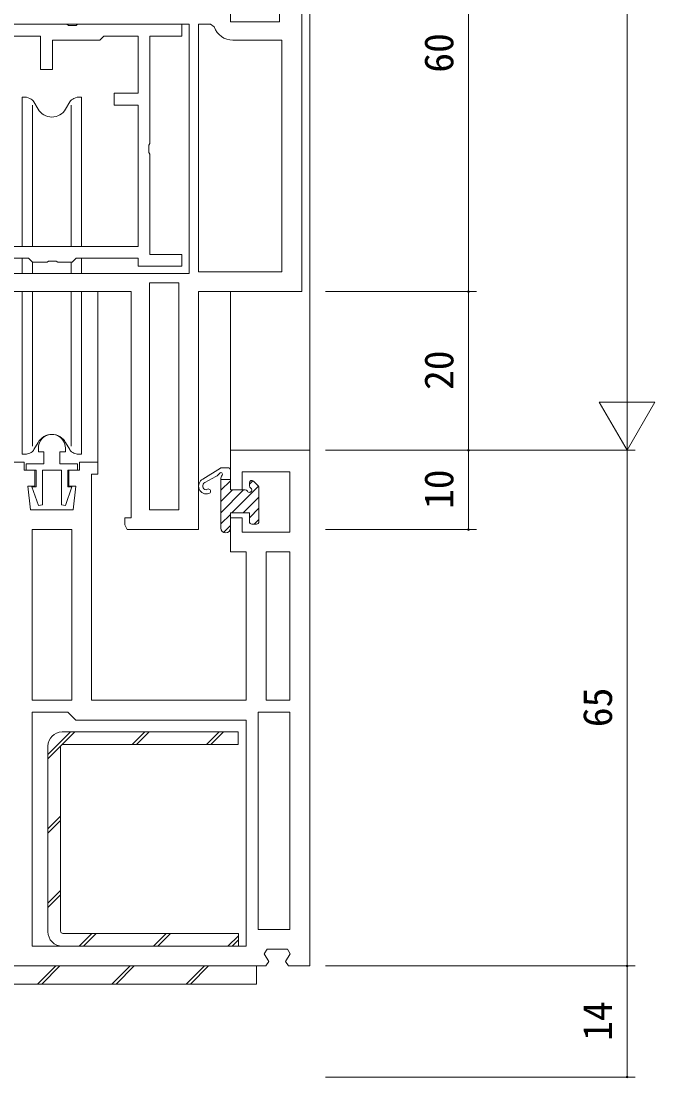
# Model space of a CAD drawing. Units: millimetres, scale not verified. Extents: x -594 to 539, y -420 to 386.
# Drawn here: x -313 to -233.1, y -252.6 to -119.4 of the extents above; entities that cross this region are included whole.
import ezdxf
from ezdxf.enums import TextEntityAlignment as Align

# ---------------------------------------------------------------- set-up
doc = ezdxf.new("R2010")
doc.units = ezdxf.units.MM
doc.header["$LTSCALE"] = 2
for name, color, linetype, lineweight in [('0-3_YKK_12', 2, 'Continuous', 9), ('0-4_YKK_D', 6, 'Continuous', 9), ('0-6_YKK_13', 4, 'Continuous', 9), ('0-7_YKK_11', 7, 'Continuous', 9)]:
    doc.layers.add(name, color=color, linetype=linetype, lineweight=lineweight)
doc.styles.add('ＭＳ ゴシック', font='')
doc.styles.get('ＭＳ ゴシック').set_extended_font_data('MS Gothic')

msp = doc.modelspace()

# ---------------------------------------------------------------- linework, layer by layer
at = {"layer": '0-3_YKK_12'}
for p, q in [((-276.607, 0.76), (-276.611, -173.952)), ((-303.311, -175.452), (-303.311, -153.452)), ((-286.603, -173.952), (-286.603, -153.452))]:
    msp.add_line(p, q, dxfattribs=at)
at = {"layer": '0-4_YKK_D'}
for p, q in [((-236.611, -166.452), (-236.611, 169.548)), ((-256.611, -153.452), (-256.611, -93.452)), ((-274.611, -153.452), (-255.603, -153.452)), ((-274.611, -153.452), (-255.611, -153.452)), ((-256.603, -173.452), (-256.603, -153.452)), ((-236.611, -173.452), (-236.611, -161.328)), ((-236.611, -173.452), (-240.111, -167.39)), ((-233.111, -167.39), (-240.111, -167.39)), ((-236.611, -173.452), (-233.111, -167.39)), ((-274.611, -173.452), (-255.603, -173.452)), ((-274.611, -173.452), (-235.611, -173.452)), ((-274.611, -173.452), (-255.611, -173.452)), ((-274.611, -173.452), (-235.611, -173.452)), ((-256.611, -183.452), (-256.611, -173.452)), ((-236.611, -173.452), (-236.611, -238.452)), ((-274.611, -183.452), (-255.611, -183.452)), ((-274.613, -238.452), (-235.611, -238.452)), ((-274.611, -238.452), (-235.611, -238.452)), ((-236.611, -238.452), (-236.611, -252.452)), ((-274.611, -252.452), (-235.611, -252.452))]:
    msp.add_line(p, q, dxfattribs=at)
for centre, start, end in [((-256.611, -153.452), 90, 270), ((-256.603, -153.452), 90, 270), ((-256.611, -153.452), 270, 90), ((-256.603, -153.452), 270, 90), ((-256.611, -173.452), 90, 270), ((-256.603, -173.452), 90, 270), ((-256.611, -173.452), 270, 90), ((-256.603, -173.452), 270, 90), ((-256.611, -183.452), 90, 270), ((-256.611, -183.452), 270, 90), ((-236.611, -238.452), 90, 270), ((-236.611, -238.452), 90, 270), ((-236.611, -238.452), 270, 90), ((-236.611, -238.452), 270, 90), ((-236.611, -252.452), 90, 270), ((-236.611, -252.452), 270, 90)]:
    msp.add_arc(centre, 0.106, start, end, dxfattribs=at)
at = {"layer": '0-6_YKK_13'}
for p, q in [((-312.861, -128.95), (-312.311, -128.95)), ((-312.861, -147.752), (-312.861, -128.95)), ((-312.311, -128.95), (-311.891, -129.103)), ((-305.911, -128.95), (-306.331, -129.103)), ((-305.911, -128.95), (-305.361, -128.95)), ((-305.361, -128.95), (-305.361, -147.752)), ((-311.549, -147.752), (-311.549, -129.95)), ((-310.843, -130.45), (-311.367, -129.542)), ((-307.379, -130.45), (-306.855, -129.542)), ((-306.673, -129.95), (-306.673, -147.752)), ((-312.861, -151.152), (-312.861, -149.252)), ((-311.549, -151.152), (-311.549, -149.725)), ((-306.673, -149.752), (-306.673, -151.152)), ((-305.361, -149.252), (-305.361, -151.152)), ((-312.861, -173.95), (-312.861, -153.452)), ((-311.549, -172.95), (-311.549, -153.452)), ((-306.673, -153.452), (-306.673, -172.95)), ((-305.361, -153.452), (-305.361, -173.95)), ((-310.843, -172.45), (-311.367, -173.357)), ((-307.379, -172.45), (-306.855, -173.357)), ((-312.861, -173.95), (-312.311, -173.95)), ((-312.311, -173.95), (-311.891, -173.796)), ((-305.911, -173.95), (-306.331, -173.796)), ((-305.911, -173.95), (-305.361, -173.95)), ((-290.094, -177.08), (-287.879, -175.693)), ((-287.734, -175.656), (-286.911, -175.656)), ((-288.43, -176.75), (-289.815, -177.499)), ((-287.811, -177.122), (-286.611, -177.122)), ((-287.811, -183.252), (-287.811, -177.122)), ((-286.611, -178.452), (-286.611, -175.956)), ((-286.611, -177.284), (-287.811, -178.484)), ((-284.951, -178.452), (-287.811, -181.313)), ((-286.365, -178.452), (-287.811, -179.899)), ((-284.731, -178.452), (-286.611, -178.452)), ((-283.065, -177.981), (-286.436, -181.352)), ((-284.211, -177.933), (-284.211, -177.552)), ((-283.781, -177.282), (-284.208, -177.71)), ((-283.699, -177.34), (-283.099, -177.94)), ((-283.011, -182.452), (-283.011, -178.152)), ((-283.011, -179.341), (-285.022, -181.352)), ((-283.011, -180.755), (-284.211, -181.955)), ((-286.611, -181.527), (-287.811, -182.727)), ((-284.211, -181.352), (-286.613, -181.352)), ((-286.611, -181.352), (-286.611, -183.252)), ((-284.211, -182.452), (-284.211, -181.352)), ((-283.011, -182.17), (-283.594, -182.752)), ((-286.611, -182.941), (-287.466, -183.796)), ((-283.311, -182.752), (-283.911, -182.752)), ((-309.611, -211.799), (-306.763, -208.951)), ((-307.896, -210.615), (-306.232, -208.951)), ((-298.994, -210.551), (-297.394, -208.951)), ((-298.463, -210.551), (-296.863, -208.951)), ((-289.625, -210.551), (-288.025, -208.951)), ((-289.094, -210.551), (-287.494, -208.951)), ((-309.611, -212.33), (-307.947, -210.665)), ((-309.611, -234.152), (-309.611, -210.751)), ((-308.011, -234.052), (-308.011, -210.851)), ((-307.711, -210.551), (-285.611, -210.551)), ((-309.611, -221.168), (-308.011, -219.568)), ((-309.611, -221.699), (-308.011, -220.099)), ((-309.611, -230.537), (-308.011, -228.937)), ((-309.611, -231.068), (-308.011, -229.468)), ((-285.608, -234.352), (-307.711, -234.352)), ((-305.657, -235.952), (-304.057, -234.352)), ((-305.126, -235.952), (-303.526, -234.352)), ((-296.288, -235.952), (-294.688, -234.352)), ((-295.757, -235.952), (-294.157, -234.352)), ((-285.608, -234.352), (-285.608, -235.952)), ((-286.919, -235.952), (-285.608, -234.642)), ((-286.388, -235.952), (-285.608, -235.173)), ((-285.608, -235.952), (-307.811, -235.952)), ((-283.311, -238.452), (-362.511, -238.452)), ((-310.927, -240.752), (-308.627, -238.452)), ((-310.396, -240.752), (-308.096, -238.452)), ((-301.558, -240.752), (-299.258, -238.452)), ((-301.027, -240.752), (-298.727, -238.452)), ((-292.188, -240.752), (-289.888, -238.452)), ((-291.658, -240.752), (-289.358, -238.452)), ((-283.311, -238.452), (-283.311, -240.752)), ((-283.311, -240.752), (-361.711, -240.752))]:
    msp.add_line(p, q, dxfattribs=at)
msp.add_lwpolyline([(-307.811, -208.951), (-285.611, -208.951), (-285.611, -210.551)], dxfattribs=at)
for centre, radius, start, end in [((-312.233, -130.042), 1, 30, 69.98726), ((-305.989, -130.042), 1, 110.01273, 149.99998), ((-312.233, -130.042), 1, 30, 43.78836), ((-309.111, -129.45), 2, 210, 329.99998), ((-305.989, -130.042), 1, 136.21162, 149.99998), ((-309.111, -173.45), 2, 30, 149.99998), ((-312.233, -172.857), 1, 290.01273, 329.99998), ((-312.233, -172.857), 1, 316.21162, 329.99998), ((-305.989, -172.857), 1, 210, 249.98726), ((-305.989, -172.857), 1, 210, 223.78836), ((-287.734, -175.956), 0.3, 90, 118.87427), ((-286.911, -175.956), 0.3, 0, 90), ((-289.611, -177.956), 1, 118.87427, 286.60155), ((-288.837, -175.836), 1, 293.99017, 328.73001), ((-287.811, -176.459), 0.2, 326.44269, 148.73001), ((-286.811, -177.122), 1, 146.44269, 180), ((-289.611, -177.956), 0.5, 113.99017, 264.81476), ((-289.411, -178.627), 0.3, 286.60155, 144.81476), ((-284.731, -178.752), 0.3, 29.99998, 90), ((-284.211, -178.452), 0.3, 209.99998, 59.99998), ((-283.911, -177.552), 0.3, 45, 180), ((-283.911, -177.933), 0.3, 180, 239.99998), ((-283.311, -178.152), 0.3, 0, 45), ((-283.911, -182.452), 0.3, 180, 270), ((-283.311, -182.452), 0.3, 270, 0), ((-287.211, -183.252), 0.6, 180, 0), ((-307.811, -210.751), 1.8, 89.99998, 179.99998), ((-307.711, -210.851), 0.3, 89.99998, 179.99998), ((-307.811, -234.152), 1.8, 179.99998, 269.99998), ((-307.711, -234.052), 0.3, 179.99998, 269.99998)]:
    msp.add_arc(centre, radius, start, end, dxfattribs=at)
at = {"layer": '0-7_YKK_11'}
for p, q in [((-291.811, -119.752), (-324.911, -119.752)), ((-290.611, -119.752), (-290.611, -150.952)), ((-293.111, -180.952), (-293.111, -152.352)), ((-306.611, -204.952), (-306.611, -183.452)), ((-279.111, -204.952), (-279.111, -186.252)), ((-311.611, -235.952), (-311.611, -206.452)), ((-279.111, -233.852), (-279.111, -206.452))]:
    msp.add_line(p, q, dxfattribs=at)
for points in [[(-277.611, -113.452), (-277.611, -153.452), (-290.611, -153.452), (-290.611, -183.452), (-299.63, -183.452), (-299.911, -182.849), (-299.911, -181.952), (-299.111, -181.952), (-299.111, -153.452), (-319.111, -153.452), (-319.111, -170.352), (-318.611, -170.852), (-318.111, -171.352), (-318.111, -174.952), (-319.611, -174.952), (-319.611, -173.152), (-324.911, -173.152), (-324.911, -180.752), (-319.611, -180.752), (-319.611, -178.452), (-318.111, -178.452), (-318.111, -183.452), (-327.611, -183.452)], [(-286.611, -116.952), (-286.611, -119.452), (-280.411, -119.452), (-280.411, -116.145)], [(-323.848, -119.752), (-307.219, -119.752), (-307.028, -119.895), (-306.069, -119.895), (-305.878, -119.752), (-292.748, -119.752), (-292.748, -121.252), (-296.748, -121.252), (-296.748, -134.782), (-296.891, -134.973), (-296.891, -135.932), (-296.748, -136.123), (-296.748, -148.752), (-292.748, -148.752), (-292.748, -150.252), (-298.248, -150.252), (-298.248, -149.252), (-306.048, -149.252), (-306.548, -149.752), (-308.378, -149.752), (-308.569, -149.609), (-309.528, -149.609), (-309.719, -149.752), (-311.548, -149.752), (-312.048, -149.252), (-319.849, -149.252)], [(-290.611, -119.752), (-290.611, -150.952), (-280.111, -150.952), (-280.111, -121.752), (-286.303, -121.752)], [(-288.66, -120.086), (-289.132, -119.752), (-290.611, -119.752)], [(-310.811, -173.152), (-310.811, -173.652), (-310.111, -173.652), (-310.111, -175.152), (-312.361, -175.152), (-312.361, -175.952), (-311.111, -175.952), (-311.111, -178.052), (-311.645, -178.052), (-310.808, -180.391), (-310.311, -180.305)], [(-310.311, -180.305), (-310.311, -175.952), (-307.911, -175.952), (-307.911, -180.305), (-307.414, -180.391), (-306.577, -178.052), (-307.111, -178.052), (-307.111, -175.952), (-305.861, -175.952), (-305.861, -175.152), (-308.111, -175.152), (-308.111, -173.652), (-307.411, -173.652), (-307.411, -173.152)], [(-364.311, -238.452), (-282.133, -238.452), (-281.77, -237.889), (-282.352, -236.916), (-281.989, -236.352), (-279.433, -236.352), (-279.07, -236.916), (-279.652, -237.889), (-279.289, -238.452), (-276.611, -238.452), (-276.611, -173.452), (-286.611, -173.452), (-286.611, -178.452), (-285.111, -178.452), (-285.111, -176.152), (-279.111, -176.152), (-279.111, -183.752), (-285.111, -183.752), (-285.111, -181.952), (-286.611, -181.952), (-286.611, -186.252), (-284.611, -186.252), (-284.611, -204.952), (-304.111, -204.952), (-304.111, -176.452), (-303.311, -176.452), (-303.311, -174.952), (-305.611, -174.952), (-305.611, -175.952), (-306.961, -175.952), (-306.961, -177.952), (-306.089, -177.952), (-306.411, -180.952), (-311.811, -180.952), (-312.133, -177.952), (-311.261, -177.952), (-311.261, -175.952), (-312.611, -175.952), (-312.611, -174.952), (-314.111, -174.952)]]:
    msp.add_lwpolyline(points, dxfattribs=at)
for points in [[(-291.811, -119.752), (-324.911, -119.752), (-324.911, -151.152), (-291.811, -151.152)], [(-316.948, -121.252), (-316.948, -147.752), (-298.248, -147.752), (-298.248, -129.952), (-301.248, -129.952), (-301.248, -128.452), (-298.248, -128.452), (-298.248, -121.252), (-302.548, -121.252), (-303.048, -121.752), (-309.048, -121.752), (-309.048, -125.452), (-310.548, -125.452), (-310.548, -121.252)], [(-293.111, -180.952), (-293.111, -152.352), (-296.811, -152.352), (-296.811, -180.952)], [(-306.611, -204.952), (-306.611, -183.452), (-311.611, -183.452), (-311.611, -204.952)], [(-279.111, -204.952), (-279.111, -186.252), (-282.111, -186.252), (-282.111, -204.952)], [(-311.611, -235.952), (-311.611, -206.452), (-307.111, -206.452), (-306.611, -206.952), (-306.111, -207.452), (-284.611, -207.452), (-284.611, -235.952)], [(-279.111, -233.852), (-279.111, -206.452), (-283.111, -206.452), (-283.111, -233.852)]]:
    msp.add_lwpolyline(points, close=True, dxfattribs=at)
for centre, radius, start, end in [((-286.303, -119.252), 2.5, 199.47121, 269.99997), ((-309.111, -173.152), 1.7, 359.99998, 180)]:
    msp.add_arc(centre, radius, start, end, dxfattribs=at)

# ---------------------------------------------------------------- texts
at = {"layer": '0-4_YKK_D', "color": 4, "style": 'ＭＳ ゴシック'}
for s, p in [('60', (-257.411, -125.852)), ('20', (-257.403, -165.852)), ('10', (-257.411, -180.852)), ('65', (-237.411, -208.352)), ('14', (-237.411, -247.89))]:
    msp.add_text(s, height=3.666, rotation=90, dxfattribs=at).set_placement(p, align=Align.BOTTOM_LEFT)

doc.saveas('drawing.dxf')
